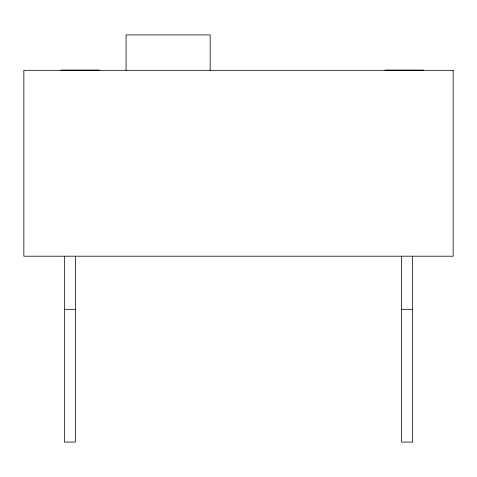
<?xml version="1.0" encoding="UTF-8"?>
<svg xmlns="http://www.w3.org/2000/svg" width="477" height="477" viewBox="0 0 477 477"><rect width="100%" height="100%" fill="white"/><g stroke="black" fill="none" stroke-linecap="round" stroke-linejoin="round"><path stroke-width="0.72" d="M60.978 70.101L99.359 70.101M384.993 70.101L423.373 70.101M64.347 309.311L75.408 309.311M401.592 309.311L412.653 309.311M412.653 256.203L412.653 442.084L401.592 442.084L401.592 256.203M210.172 70.322L210.172 34.916L126.083 34.916L126.083 70.322M75.408 256.203L75.408 442.084L64.347 442.084L64.347 256.203M453.15 70.322L23.85 70.322L23.85 256.203L453.15 256.203L453.15 70.322"/></g></svg>
